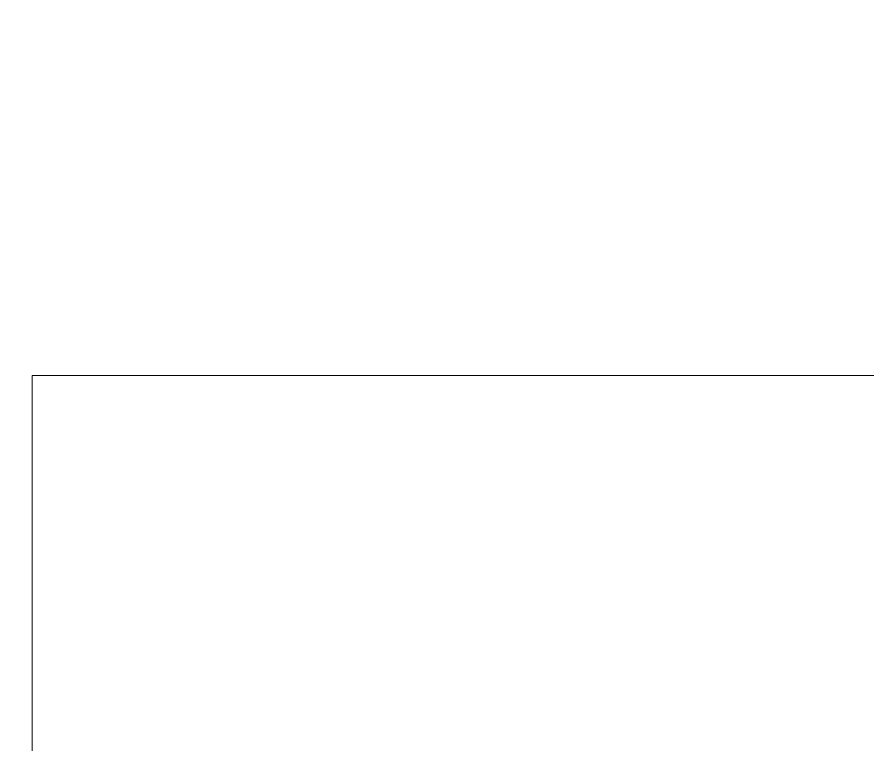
# Model space of a CAD drawing. Header units: millimetres. Extents: x -1113 to 415037, y -3642 to 28069.
# Drawn here: x 97144.23 to 97170.54, y 352.52 to 375.02 of the extents above; entities that cross this region are included whole.
import ezdxf

# ---------------------------------------------------------------- set-up
doc = ezdxf.new("R2010")
doc.units = ezdxf.units.MM
for name, color, linetype, lineweight in [('0) Стена 3.93м', 3, 'Continuous', 60), ('A-WALL', 7, 'Continuous', 5), ('I-WALL', 7, 'Continuous', 5)]:
    doc.layers.add(name, color=color, linetype=linetype, lineweight=lineweight)
doc.layers.add('A-WALL-1', color=9, linetype='Continuous', lineweight=5, true_color=0x808080)
pattern_1 = [(45, (0, 0), (-212.132, 212.132), []), (135, (0, 0), (-212.132, -212.132), [])]
pattern_2 = [(0, (0, 0), (243.84, 60.96), [20.117, -162.763, 20.117, -162.763, -975.36]), (0, (0, 0), (243.84, 60.96), [-365.76, 20.117, -345.643, 20.117, -162.763, -426.72]), (0, (0, 0), (243.84, 60.96), [-914.4, 20.117, -101.803, 20.117, -284.683]), (120, (91.44, 30.48), (-174.71291, 180.691634), [20.117, -162.763, 20.117, -162.763, -975.36]), (120, (91.44, 30.48), (-174.71291, 180.691634), [-365.76, 20.117, -345.643, 20.117, -162.763, -426.72]), (120, (91.44, 30.48), (-174.71291, 180.691634), [-914.4, 20.117, -101.803, 20.117, -284.683]), (240, (121.92, 152.4), (-69.12709, -241.651634), [20.117, -162.763, 20.117, -162.763, -975.36]), (240, (121.92, 152.4), (-69.12709, -241.651634), [-365.76, 20.117, -345.643, 20.117, -162.763, -426.72]), (240, (121.92, 152.4), (-69.12709, -241.651634), [-914.4, 20.117, -101.803, 20.117, -284.683])]

# ---------------------------------------------------------------- blocks, each defined once
blk = doc.blocks.new('1floor')
at = {"layer": 'I-WALL'}
h = blk.add_hatch(dxfattribs=at)
h.set_pattern_fill('FP_191', color=256, style=0, pattern_type=2)
h.set_pattern_definition(pattern_2)
h.paths.add_polyline_path([(97060, 170), (97080, 170.087), (97080, 520), (97060, 520), (97060, 177.581)])
h = blk.add_hatch(dxfattribs=at)
h.set_pattern_fill('FP_191', color=256, style=0, pattern_type=2)
h.set_pattern_definition(pattern_2)
h.paths.add_polyline_path([(97080, 500), (98150, 500), (98150, 520), (97080, 520)])
h = blk.add_hatch(dxfattribs=at)
h.set_pattern_fill('FP_192', color=256, style=0, pattern_type=2)
h.set_pattern_definition(pattern_1)
h.paths.add_polyline_path([(97080, -100), (97092.5, -100), (97092.5, 500), (97080, 500), (97080, -48)])
h = blk.add_hatch(dxfattribs=at)
h.set_pattern_fill('FP_192', color=256, style=0, pattern_type=2)
h.set_pattern_definition(pattern_1)
h.paths.add_polyline_path([(98130, 487.5), (98130, 500), (97092.5, 500), (97092.5, 487.5), (98117.5, 487.5)])
at = {"layer": 'A-WALL'}
blk.add_line((97080, 150), (97080, 500), dxfattribs=at)
at = {"layer": 'A-WALL-1'}
blk.add_line((98130, 500), (97080, 500), dxfattribs=at)

msp = doc.modelspace()

# ---------------------------------------------------------------- block references
at = {"layer": '0) Стена 3.93м'}
msp.add_blockref('1floor', (64.702, -136.062), dxfattribs=at)

doc.saveas('drawing.dxf')
